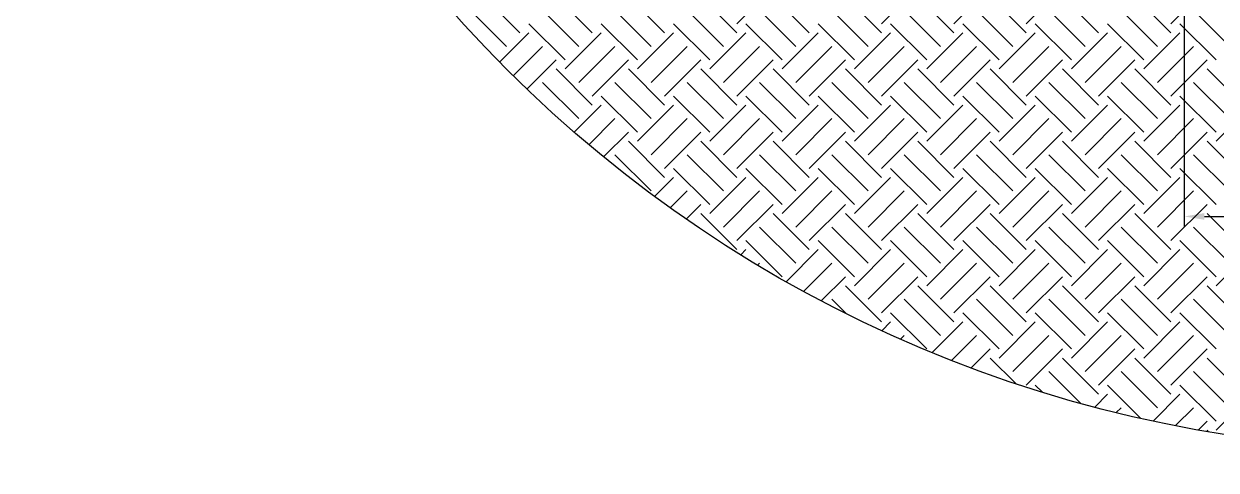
# Model space of a CAD drawing. Header units: centimetres. Extents: x -377343 to 693706, y 194584 to 813780.
# Drawn here: x 173124.8 to 173272.8, y 499975.1 to 500030.6 of the extents above; entities that cross this region are included whole.
import ezdxf

# ---------------------------------------------------------------- set-up
doc = ezdxf.new("R2010")
doc.units = ezdxf.units.CM
doc.layers.add('PIPA', color=11, linetype='Continuous')

msp = doc.modelspace()

# ---------------------------------------------------------------- linework, layer by layer
for p, q in [((173268.87, 500040.869), (173268.87, 500005.363)), ((173213.337, 500030.551), (173217.827, 500035.041)), ((173231.298, 500030.551), (173235.788, 500035.041)), ((173240.278, 500030.551), (173244.768, 500035.041)), ((173249.258, 500030.551), (173253.748, 500035.041)), ((173267.219, 500030.551), (173271.709, 500035.041)), ((173186.396, 500029.428), (173181.906, 500033.918)), ((173195.377, 500029.428), (173190.886, 500033.918)), ((173204.357, 500029.428), (173199.867, 500033.918)), ((173213.337, 500029.428), (173208.847, 500033.918)), ((173222.317, 500029.428), (173217.827, 500033.918)), ((173231.298, 500029.428), (173226.808, 500033.918)), ((173240.278, 500029.428), (173235.788, 500033.918)), ((173249.258, 500029.428), (173244.768, 500033.918)), ((173258.238, 500029.428), (173253.748, 500033.918)), ((173267.219, 500029.428), (173262.729, 500033.918)), ((173184.713, 500027.744), (173180.222, 500032.235)), ((173193.693, 500027.744), (173189.203, 500032.235)), ((173202.673, 500027.744), (173198.183, 500032.235)), ((173211.653, 500027.744), (173207.163, 500032.235)), ((173220.634, 500027.744), (173216.143, 500032.235)), ((173229.614, 500027.744), (173225.124, 500032.235)), ((173238.594, 500027.744), (173234.104, 500032.235)), ((173247.574, 500027.744), (173243.084, 500032.235)), ((173256.555, 500027.744), (173252.064, 500032.235)), ((173265.535, 500027.744), (173261.045, 500032.235)), ((173274.515, 500027.744), (173270.025, 500032.235)), ((173192.009, 500026.061), (173187.519, 500030.551)), ((173200.989, 500026.061), (173196.499, 500030.551)), ((173209.97, 500026.061), (173205.479, 500030.551)), ((173218.95, 500026.061), (173214.46, 500030.551)), ((173227.93, 500026.061), (173223.44, 500030.551)), ((173236.91, 500026.061), (173232.42, 500030.551)), ((173245.891, 500026.061), (173241.4, 500030.551)), ((173254.871, 500026.061), (173250.381, 500030.551)), ((173263.851, 500026.061), (173259.361, 500030.551)), ((173272.831, 500026.061), (173268.341, 500030.551)), ((173183.872, 500025.781), (173187.519, 500029.428)), ((173192.009, 500024.938), (173196.499, 500029.428)), ((173200.989, 500024.938), (173205.479, 500029.428)), ((173209.97, 500024.938), (173214.46, 500029.428)), ((173218.95, 500024.938), (173223.44, 500029.428)), ((173227.93, 500024.938), (173232.42, 500029.428)), ((173236.91, 500024.938), (173241.4, 500029.428)), ((173245.891, 500024.938), (173250.381, 500029.428)), ((173254.871, 500024.938), (173259.361, 500029.428)), ((173263.851, 500024.938), (173268.341, 500029.428)), ((173185.554, 500024.096), (173189.203, 500027.744)), ((173193.693, 500023.254), (173198.183, 500027.744)), ((173202.673, 500023.254), (173207.163, 500027.744)), ((173211.653, 500023.254), (173216.143, 500027.744)), ((173220.634, 500023.254), (173225.124, 500027.744)), ((173229.614, 500023.254), (173234.104, 500027.744)), ((173238.594, 500023.254), (173243.084, 500027.744)), ((173247.574, 500023.254), (173252.064, 500027.744)), ((173256.555, 500023.254), (173261.045, 500027.744)), ((173265.535, 500023.254), (173270.025, 500027.744)), ((173187.261, 500022.436), (173190.886, 500026.061)), ((173195.377, 500021.57), (173199.867, 500026.061)), ((173204.357, 500021.57), (173208.847, 500026.061)), ((173213.337, 500021.57), (173217.827, 500026.061)), ((173222.317, 500021.57), (173226.808, 500026.061)), ((173231.298, 500021.57), (173235.788, 500026.061)), ((173240.278, 500021.57), (173244.768, 500026.061)), ((173249.258, 500021.57), (173253.748, 500026.061)), ((173258.238, 500021.57), (173262.729, 500026.061)), ((173267.219, 500021.57), (173271.709, 500026.061)), ((173195.377, 500020.448), (173190.886, 500024.938)), ((173204.357, 500020.448), (173199.867, 500024.938)), ((173213.337, 500020.448), (173208.847, 500024.938)), ((173222.317, 500020.448), (173217.827, 500024.938)), ((173231.298, 500020.448), (173226.808, 500024.938)), ((173240.278, 500020.448), (173235.788, 500024.938)), ((173249.258, 500020.448), (173244.768, 500024.938)), ((173258.238, 500020.448), (173253.748, 500024.938)), ((173267.219, 500020.448), (173262.729, 500024.938)), ((173276.199, 500020.448), (173271.709, 500024.938)), ((173193.693, 500018.764), (173189.203, 500023.254)), ((173202.673, 500018.764), (173198.183, 500023.254)), ((173211.653, 500018.764), (173207.163, 500023.254)), ((173220.634, 500018.764), (173216.143, 500023.254)), ((173229.614, 500018.764), (173225.124, 500023.254)), ((173238.594, 500018.764), (173234.104, 500023.254)), ((173247.574, 500018.764), (173243.084, 500023.254)), ((173256.555, 500018.764), (173252.064, 500023.254)), ((173265.535, 500018.764), (173261.045, 500023.254)), ((173274.515, 500018.764), (173270.025, 500023.254)), ((173200.989, 500017.08), (173196.499, 500021.57)), ((173209.97, 500017.08), (173205.479, 500021.57)), ((173218.95, 500017.08), (173214.46, 500021.57)), ((173227.93, 500017.08), (173223.44, 500021.57)), ((173236.91, 500017.08), (173232.42, 500021.57)), ((173245.891, 500017.08), (173241.4, 500021.57)), ((173254.871, 500017.08), (173250.381, 500021.57)), ((173263.851, 500017.08), (173259.361, 500021.57)), ((173272.831, 500017.08), (173268.341, 500021.57)), ((173193.132, 500017.081), (173196.499, 500020.448)), ((173200.989, 500015.958), (173205.479, 500020.448)), ((173209.97, 500015.958), (173214.46, 500020.448)), ((173218.95, 500015.958), (173223.44, 500020.448)), ((173227.93, 500015.958), (173232.42, 500020.448)), ((173236.91, 500015.958), (173241.4, 500020.448)), ((173245.891, 500015.958), (173250.381, 500020.448)), ((173254.871, 500015.958), (173259.361, 500020.448)), ((173263.851, 500015.958), (173268.341, 500020.448)), ((173272.831, 500015.958), (173277.321, 500020.448)), ((173194.947, 500015.528), (173198.183, 500018.764)), ((173202.673, 500014.274), (173207.163, 500018.764)), ((173211.653, 500014.274), (173216.143, 500018.764)), ((173220.634, 500014.274), (173225.124, 500018.764)), ((173229.614, 500014.274), (173234.104, 500018.764)), ((173238.594, 500014.274), (173243.084, 500018.764)), ((173247.574, 500014.274), (173252.064, 500018.764)), ((173256.555, 500014.274), (173261.045, 500018.764)), ((173265.535, 500014.274), (173270.025, 500018.764)), ((173196.788, 500014.001), (173199.867, 500017.08)), ((173204.357, 500012.59), (173208.847, 500017.08)), ((173213.337, 500012.59), (173217.827, 500017.08)), ((173222.317, 500012.59), (173226.808, 500017.08)), ((173231.298, 500012.59), (173235.788, 500017.08)), ((173240.278, 500012.59), (173244.768, 500017.08)), ((173249.258, 500012.59), (173253.748, 500017.08)), ((173258.238, 500012.59), (173262.729, 500017.08)), ((173267.219, 500012.59), (173271.709, 500017.08)), ((173204.357, 500011.468), (173199.867, 500015.958)), ((173213.337, 500011.468), (173208.847, 500015.958)), ((173222.317, 500011.468), (173217.827, 500015.958)), ((173231.298, 500011.468), (173226.808, 500015.958)), ((173240.278, 500011.468), (173235.788, 500015.958)), ((173249.258, 500011.468), (173244.768, 500015.958)), ((173258.238, 500011.468), (173253.748, 500015.958)), ((173267.219, 500011.468), (173262.729, 500015.958)), ((173276.199, 500011.468), (173271.709, 500015.958)), ((173202.673, 500009.784), (173198.183, 500014.274)), ((173211.653, 500009.784), (173207.163, 500014.274)), ((173220.634, 500009.784), (173216.143, 500014.274)), ((173229.614, 500009.784), (173225.124, 500014.274)), ((173238.594, 500009.784), (173234.104, 500014.274)), ((173247.574, 500009.784), (173243.084, 500014.274)), ((173256.555, 500009.784), (173252.064, 500014.274)), ((173265.535, 500009.784), (173261.045, 500014.274)), ((173274.515, 500009.784), (173270.025, 500014.274)), ((173209.97, 500008.1), (173205.479, 500012.59)), ((173218.95, 500008.1), (173214.46, 500012.59)), ((173227.93, 500008.1), (173223.44, 500012.59)), ((173236.91, 500008.1), (173232.42, 500012.59)), ((173245.891, 500008.1), (173241.4, 500012.59)), ((173254.871, 500008.1), (173250.381, 500012.59)), ((173263.851, 500008.1), (173259.361, 500012.59)), ((173272.831, 500008.1), (173268.341, 500012.59)), ((173203.105, 500009.093), (173205.479, 500011.468)), ((173209.97, 500006.978), (173214.46, 500011.468)), ((173218.95, 500006.978), (173223.44, 500011.468)), ((173227.93, 500006.978), (173232.42, 500011.468)), ((173236.91, 500006.978), (173241.4, 500011.468)), ((173245.891, 500006.978), (173250.381, 500011.468)), ((173254.871, 500006.978), (173259.361, 500011.468)), ((173263.851, 500006.978), (173268.341, 500011.468)), ((173205.056, 500007.677), (173207.163, 500009.784)), ((173211.653, 500005.294), (173216.143, 500009.784)), ((173220.634, 500005.294), (173225.124, 500009.784)), ((173229.614, 500005.294), (173234.104, 500009.784)), ((173238.594, 500005.294), (173243.084, 500009.784)), ((173247.574, 500005.294), (173252.064, 500009.784)), ((173256.555, 500005.294), (173261.045, 500009.784)), ((173265.535, 500005.294), (173270.025, 500009.784)), ((173207.033, 500006.286), (173208.847, 500008.1)), ((173213.337, 500003.61), (173217.827, 500008.1)), ((173222.317, 500003.61), (173226.808, 500008.1)), ((173231.298, 500003.61), (173235.788, 500008.1)), ((173240.278, 500003.61), (173244.768, 500008.1)), ((173249.258, 500003.61), (173253.748, 500008.1)), ((173258.238, 500003.61), (173262.729, 500008.1)), ((173267.219, 500003.61), (173271.709, 500008.1)), ((173213.337, 500002.487), (173208.847, 500006.978)), ((173222.317, 500002.487), (173217.827, 500006.978)), ((173231.298, 500002.487), (173226.808, 500006.978)), ((173240.278, 500002.487), (173235.788, 500006.978)), ((173249.258, 500002.487), (173244.768, 500006.978)), ((173258.238, 500002.487), (173253.748, 500006.978)), ((173267.219, 500002.487), (173262.729, 500006.978)), ((173271.37, 500006.613), (173326.37, 500006.613)), ((173276.199, 500002.487), (173271.709, 500006.978)), ((173220.634, 500000.804), (173216.143, 500005.294)), ((173229.614, 500000.804), (173225.124, 500005.294)), ((173238.594, 500000.804), (173234.104, 500005.294)), ((173247.574, 500000.804), (173243.084, 500005.294)), ((173256.555, 500000.804), (173252.064, 500005.294)), ((173265.535, 500000.804), (173261.045, 500005.294)), ((173274.515, 500000.804), (173270.025, 500005.294)), ((173218.95, 499999.12), (173214.46, 500003.61)), ((173227.93, 499999.12), (173223.44, 500003.61)), ((173236.91, 499999.12), (173232.42, 500003.61)), ((173245.891, 499999.12), (173241.4, 500003.61)), ((173254.871, 499999.12), (173250.381, 500003.61)), ((173263.851, 499999.12), (173259.361, 500003.61)), ((173272.831, 499999.12), (173268.341, 500003.61)), ((173213.811, 500001.839), (173214.46, 500002.487)), ((173219.449, 499998.497), (173223.44, 500002.487)), ((173227.93, 499997.997), (173232.42, 500002.487)), ((173236.91, 499997.997), (173241.4, 500002.487)), ((173245.891, 499997.997), (173250.381, 500002.487)), ((173254.871, 499997.997), (173259.361, 500002.487)), ((173263.851, 499997.997), (173268.341, 500002.487)), ((173272.831, 499997.997), (173277.321, 500002.487)), ((173215.903, 500000.563), (173216.143, 500000.804)), ((173221.614, 499997.294), (173225.124, 500000.804)), ((173229.614, 499996.313), (173234.104, 500000.804)), ((173238.594, 499996.313), (173243.084, 500000.804)), ((173247.574, 499996.313), (173252.064, 500000.804)), ((173256.555, 499996.313), (173261.045, 500000.804)), ((173265.535, 499996.313), (173270.025, 500000.804)), ((173223.807, 499996.119), (173226.808, 499999.12)), ((173231.298, 499994.63), (173235.788, 499999.12)), ((173240.278, 499994.63), (173244.768, 499999.12)), ((173249.258, 499994.63), (173253.748, 499999.12)), ((173258.238, 499994.63), (173262.729, 499999.12)), ((173267.219, 499994.63), (173271.709, 499999.12)), ((173231.298, 499993.507), (173226.808, 499997.997)), ((173240.278, 499993.507), (173235.788, 499997.997)), ((173249.258, 499993.507), (173244.768, 499997.997)), ((173258.238, 499993.507), (173253.748, 499997.997)), ((173267.219, 499993.507), (173262.729, 499997.997)), ((173276.199, 499993.507), (173271.709, 499997.997)), ((173226.904, 499994.533), (173225.124, 499996.313)), ((173238.594, 499991.823), (173234.104, 499996.313)), ((173247.574, 499991.823), (173243.084, 499996.313)), ((173256.555, 499991.823), (173252.064, 499996.313)), ((173265.535, 499991.823), (173261.045, 499996.313)), ((173274.515, 499991.823), (173270.025, 499996.313)), ((173236.91, 499990.14), (173232.42, 499994.63)), ((173245.891, 499990.14), (173241.4, 499994.63)), ((173254.871, 499990.14), (173250.381, 499994.63)), ((173263.851, 499990.14), (173259.361, 499994.63)), ((173272.831, 499990.14), (173268.341, 499994.63)), ((173231.325, 499992.412), (173232.42, 499993.507)), ((173237.58, 499989.687), (173241.4, 499993.507)), ((173245.891, 499989.017), (173250.381, 499993.507)), ((173254.871, 499989.017), (173259.361, 499993.507)), ((173263.851, 499989.017), (173268.341, 499993.507)), ((173233.645, 499991.365), (173234.104, 499991.823)), ((173239.983, 499988.722), (173243.084, 499991.823)), ((173247.574, 499987.333), (173252.064, 499991.823)), ((173256.555, 499987.333), (173261.045, 499991.823)), ((173265.535, 499987.333), (173270.025, 499991.823)), ((173242.419, 499987.79), (173244.768, 499990.14)), ((173249.258, 499985.649), (173253.748, 499990.14)), ((173258.238, 499985.649), (173262.729, 499990.14)), ((173267.219, 499985.649), (173271.709, 499990.14)), ((173247.946, 499985.839), (173244.768, 499989.017)), ((173258.238, 499984.527), (173253.748, 499989.017)), ((173267.219, 499984.527), (173262.729, 499989.017)), ((173276.199, 499984.527), (173271.709, 499989.017)), ((173256.01, 499983.388), (173252.064, 499987.333)), ((173265.535, 499982.843), (173261.045, 499987.333)), ((173274.515, 499982.843), (173270.025, 499987.333)), ((173251.252, 499984.778), (173250.381, 499985.649)), ((173263.494, 499981.516), (173259.361, 499985.649)), ((173272.831, 499981.159), (173268.341, 499985.649)), ((173257.752, 499982.918), (173259.361, 499984.527)), ((173265, 499981.186), (173268.341, 499984.527)), ((173272.831, 499980.037), (173277.321, 499984.527)), ((173260.437, 499982.235), (173261.045, 499982.843)), ((173267.793, 499980.611), (173270.025, 499982.843))]:
    msp.add_line(p, q)
at = {"color": 251, "linetype": 'Continuous', "true_color": 0x636466}
for p, q in [((173270.63, 499980.081), (173271.709, 499981.159)), ((173271.883, 499979.863), (173271.709, 499980.037))]:
    msp.add_line(p, q, dxfattribs=at)
msp.add_circle((173298.87, 500138.892), 161.302)
msp.add_solid([(173271.37, 500007.03), (173271.37, 500006.196), (173268.87, 500006.613)])
at = {"layer": 'PIPA', "lineweight": 35, "extrusion": (0, 0.816497, 0.57735), "elevation": 193451.324}
msp.add_lwpolyline([(-421704.212, -325591.681), (-159560.265, -63447.734), (377343.333, -600351.331), (-158232.47, -1135927.133), (-693706.405, -600453.199), (-454216.825, -360963.619)], dxfattribs=at)

doc.saveas('drawing.dxf')
